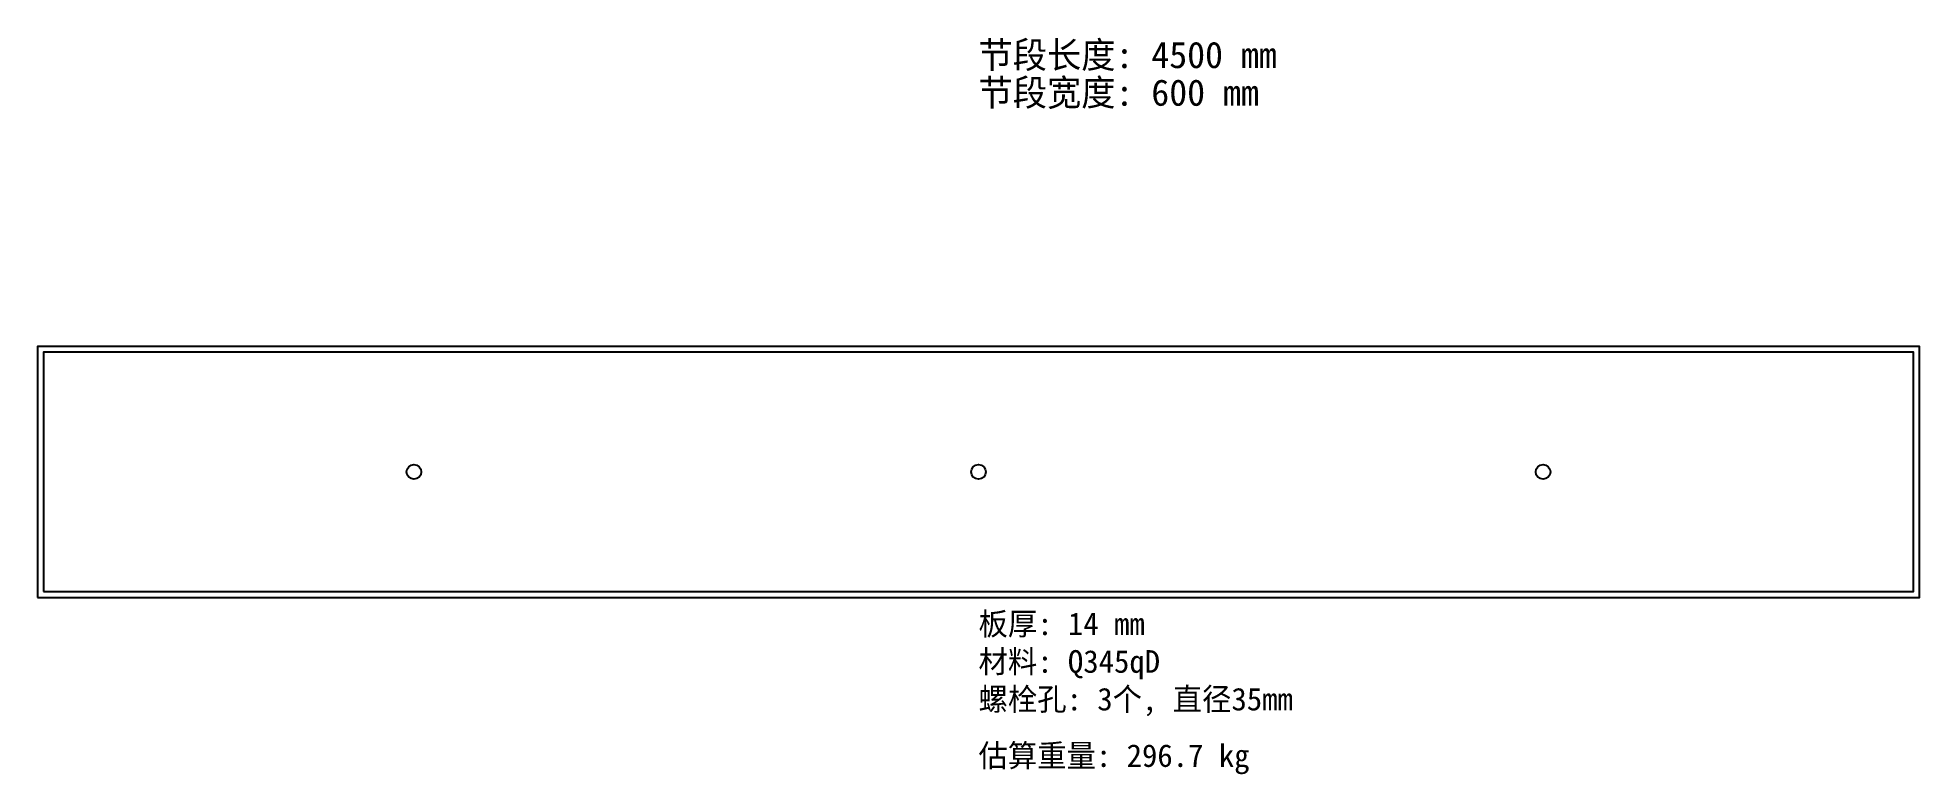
# Model space of a CAD drawing. Header units: millimetres. Extents: x 0 to 4500, y -423 to 1338.
import ezdxf

# ---------------------------------------------------------------- set-up
doc = ezdxf.new("R2010")
doc.units = ezdxf.units.MM
doc.layers.add('轮廓线', color=7, linetype='Continuous')

msp = doc.modelspace()

# ---------------------------------------------------------------- linework, layer by layer
at = {"layer": '轮廓线'}
for points in [[(0, 0), (4500, 0), (4500, 600), (0, 600), (0, 0)], [(14, 14), (4486, 14), (4486, 586), (14, 586), (14, 14)]]:
    msp.add_lwpolyline(points, close=True, dxfattribs=at)
for centre in [(900, 300), (2250, 300), (3600, 300)]:
    msp.add_circle(centre, 17.5, dxfattribs=at)

# ---------------------------------------------------------------- texts
for s, height, p in [('节段长度: 4500 mm', 63, (2250, 1265)), ('节段宽度: 600 mm', 63, (2250, 1175)), ('板厚: 14 mm', 54, (2250, -90)), ('材料: Q345qD', 54, (2250, -180)), ('螺栓孔: 3个, 直径35mm', 54, (2250, -270)), ('估算重量: 296.7 kg', 54, (2250, -405))]:
    msp.add_text(s, height=height).set_placement(p)

doc.saveas('drawing.dxf')
